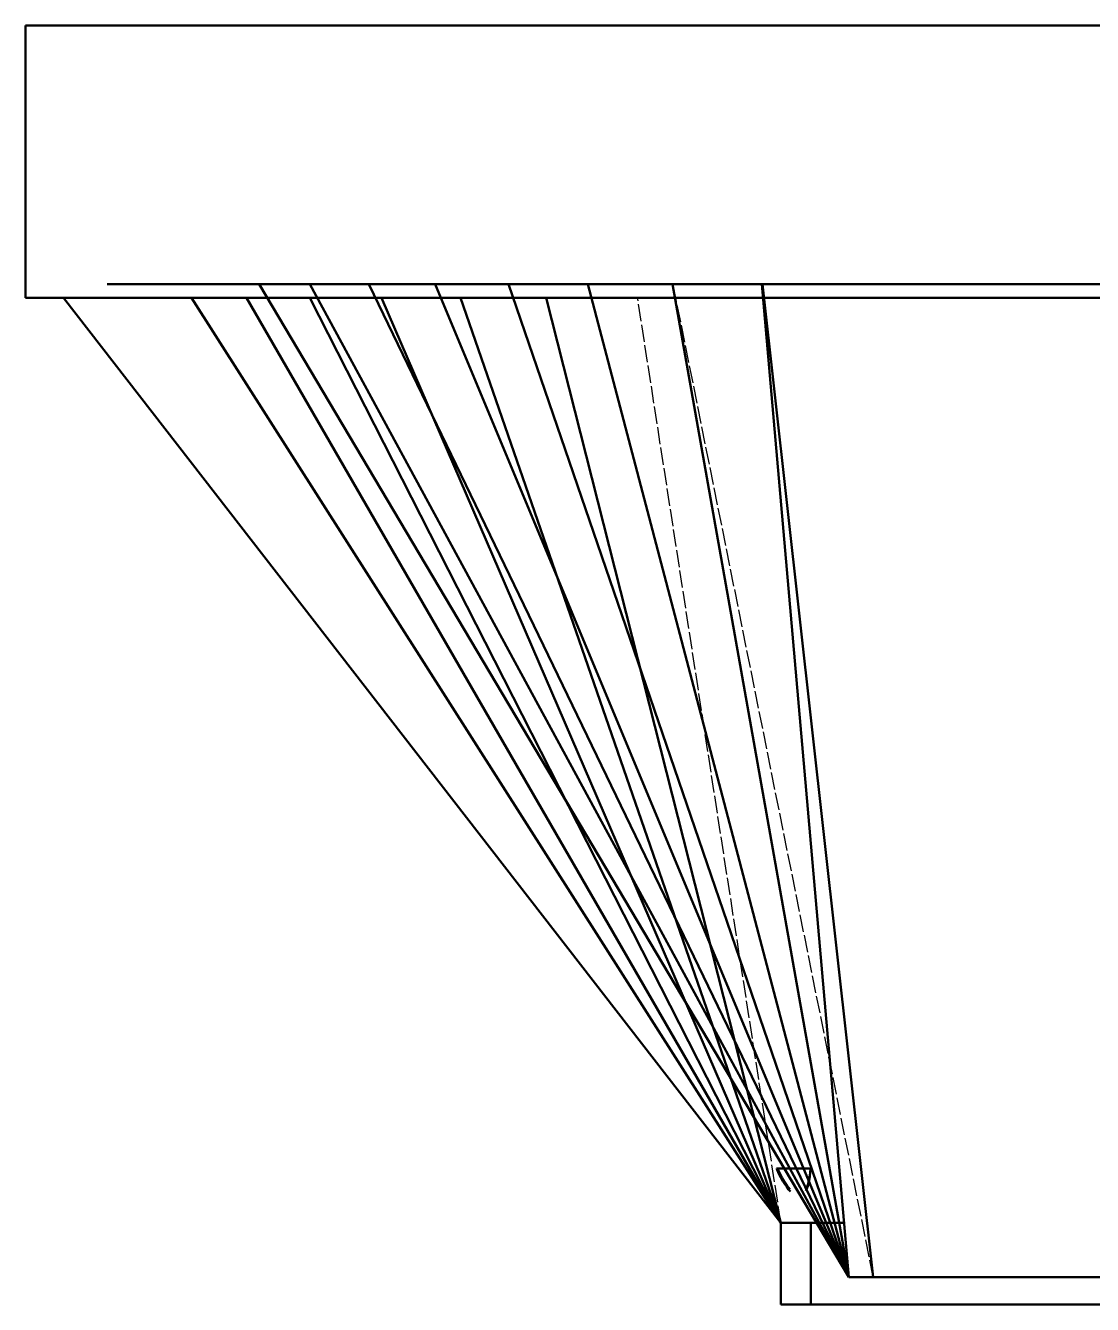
# Model space of a CAD drawing. Header units: millimetres. Extents: x 0 to 594, y 0 to 420.
# Drawn here: x 219 to 297.4, y 250.8 to 344.8 of the extents above; entities that cross this region are included whole.
import ezdxf

# ---------------------------------------------------------------- set-up
doc = ezdxf.new("R2010")
doc.units = ezdxf.units.MM
doc.linetypes.add('DASHED', pattern=[1.524, 1.27, -0.254])
doc.layers.add('OCULTA', color=8, linetype='DASHED', lineweight=25)
doc.layers.add('VISIBLE', color=7, linetype='CONTINUOUS', lineweight=50)

msp = doc.modelspace()

# ---------------------------------------------------------------- linework, layer by layer
at = {"layer": 'OCULTA'}
for p, q in [((219, 344.773), (219.178, 344.773)), ((219.178, 344.773), (219.71, 344.773)), ((219.71, 344.773), (220.595, 344.773)), ((220.595, 344.773), (221.828, 344.773)), ((221.828, 344.773), (223.405, 344.773)), ((223.405, 344.773), (225.318, 344.773)), ((225.165, 344.773), (225, 344.773)), ((225.659, 344.773), (225.165, 344.773)), ((225.318, 344.773), (227.56, 344.773)), ((226.48, 344.773), (225.659, 344.773)), ((227.624, 344.773), (226.48, 344.773)), ((227.56, 344.773), (230.12, 344.773)), ((229.086, 344.773), (227.624, 344.773)), ((230.861, 344.773), (229.086, 344.773)), ((230.12, 344.773), (232.988, 344.773)), ((232.941, 344.773), (230.861, 344.773)), ((235.316, 344.773), (232.941, 344.773)), ((232.988, 344.773), (236.152, 344.773)), ((237.977, 344.773), (235.316, 344.773)), ((236.152, 344.773), (239.597, 344.773)), ((240.912, 344.773), (237.977, 344.773)), ((243.31, 344.773), (239.597, 344.773)), ((244.108, 344.773), (240.912, 344.773)), ((243.31, 344.773), (247.274, 344.773)), ((247.553, 344.773), (244.108, 344.773)), ((251.473, 344.773), (247.274, 344.773)), ((251.23, 344.773), (247.553, 344.773)), ((255.125, 344.773), (251.23, 344.773)), ((251.473, 344.773), (255.888, 344.773)), ((259.221, 344.773), (255.125, 344.773)), ((255.888, 344.773), (260.5, 344.773)), ((263.5, 344.773), (259.221, 344.773)), ((265.29, 344.773), (260.5, 344.773)), ((267.944, 344.773), (263.5, 344.773)), ((270.237, 344.773), (265.29, 344.773)), ((272.533, 344.773), (267.944, 344.773)), ((275.321, 344.773), (270.237, 344.773)), ((277.249, 344.773), (272.533, 344.773)), ((280.518, 344.773), (275.321, 344.773)), ((282.071, 344.773), (277.249, 344.773)), ((285.808, 344.773), (280.518, 344.773)), ((286.978, 344.773), (282.071, 344.773)), ((291.166, 344.773), (285.808, 344.773)), ((291.949, 344.773), (286.978, 344.773)), ((296.572, 344.773), (291.166, 344.773)), ((296.964, 344.773), (291.949, 344.773)), ((302, 344.773), (296.572, 344.773)), ((302, 344.773), (296.964, 344.773)), ((225.165, 325.773), (225, 325.773)), ((225.659, 325.773), (225.165, 325.773)), ((226.48, 325.773), (225.659, 325.773)), ((227.624, 325.773), (226.48, 325.773)), ((227.783, 325.773), (227.427, 325.773)), ((227.427, 325.773), (227.427, 325.773)), ((229.086, 325.773), (227.624, 325.773)), ((228.848, 325.773), (227.783, 325.773)), ((227.783, 325.773), (227.783, 325.773)), ((227.783, 325.773), (227.783, 325.773)), ((230.612, 325.773), (228.848, 325.773)), ((228.848, 325.773), (228.848, 325.773)), ((228.848, 325.773), (228.848, 325.773)), ((230.861, 325.773), (229.086, 325.773)), ((233.058, 325.773), (230.612, 325.773)), ((230.612, 325.773), (230.612, 325.773)), ((230.612, 325.773), (230.612, 325.773)), ((232.941, 325.773), (230.861, 325.773)), ((235.316, 325.773), (232.941, 325.773)), ((236.161, 325.773), (233.058, 325.773)), ((233.058, 325.773), (233.058, 325.773)), ((233.058, 325.773), (233.058, 325.773)), ((237.977, 325.773), (235.316, 325.773)), ((279.5, 252.773), (236.161, 325.773)), ((239.893, 325.773), (236.161, 325.773)), ((236.161, 325.773), (236.161, 325.773)), ((236.161, 325.773), (236.161, 325.773)), ((240.912, 325.773), (237.977, 325.773)), ((279.5, 252.773), (239.893, 325.773)), ((244.218, 325.773), (239.893, 325.773)), ((279.5, 252.773), (239.893, 325.773)), ((239.893, 325.773), (239.893, 325.773)), ((239.893, 325.773), (239.893, 325.773)), ((244.108, 325.773), (240.912, 325.773)), ((247.553, 325.773), (244.108, 325.773)), ((279.5, 252.773), (244.218, 325.773)), ((249.093, 325.773), (244.218, 325.773)), ((279.5, 252.773), (244.218, 325.773)), ((244.218, 325.773), (244.218, 325.773)), ((244.218, 325.773), (244.218, 325.773)), ((251.23, 325.773), (247.553, 325.773)), ((279.5, 252.773), (249.093, 325.773)), ((254.472, 325.773), (249.093, 325.773)), ((279.5, 252.773), (249.093, 325.773)), ((249.093, 325.773), (249.093, 325.773)), ((249.093, 325.773), (249.093, 325.773)), ((255.125, 325.773), (251.23, 325.773)), ((279.5, 252.773), (254.472, 325.773)), ((260.303, 325.773), (254.472, 325.773)), ((279.5, 252.773), (254.472, 325.773)), ((254.472, 325.773), (254.472, 325.773)), ((254.472, 325.773), (254.472, 325.773)), ((259.221, 325.773), (255.125, 325.773)), ((263.5, 325.773), (259.221, 325.773)), ((279.5, 252.773), (260.303, 325.773)), ((266.529, 325.773), (260.303, 325.773)), ((279.5, 252.773), (260.303, 325.773)), ((260.303, 325.773), (260.303, 325.773)), ((260.303, 325.773), (260.303, 325.773)), ((267.944, 325.773), (263.5, 325.773)), ((279.5, 252.773), (266.529, 325.773)), ((266.577, 325.773), (266.529, 325.773)), ((266.529, 325.773), (266.529, 325.773)), ((281.289, 252.773), (266.577, 325.773)), ((273.139, 325.773), (266.577, 325.773)), ((272.533, 325.773), (267.944, 325.773)), ((277.249, 325.773), (272.533, 325.773)), ((273.287, 325.773), (273.139, 325.773)), ((280.122, 325.773), (273.287, 325.773)), ((282.071, 325.773), (277.249, 325.773)), ((280.261, 325.773), (280.122, 325.773)), ((287.303, 325.773), (280.261, 325.773)), ((286.978, 325.773), (282.071, 325.773)), ((291.949, 325.773), (286.978, 325.773)), ((287.437, 325.773), (287.303, 325.773)), ((294.618, 325.773), (287.437, 325.773)), ((296.964, 325.773), (291.949, 325.773)), ((294.749, 325.773), (294.618, 325.773)), ((302, 325.773), (294.749, 325.773)), ((302, 325.773), (296.964, 325.773)), ((219, 324.773), (219.178, 324.773)), ((219.178, 324.773), (219.71, 324.773)), ((219.71, 324.773), (220.595, 324.773)), ((220.595, 324.773), (221.828, 324.773)), ((221.775, 324.773), (221.775, 324.773)), ((221.775, 324.773), (222.16, 324.773)), ((221.828, 324.773), (223.405, 324.773)), ((222.16, 324.773), (222.16, 324.773)), ((222.16, 324.773), (222.16, 324.773)), ((222.16, 324.773), (223.309, 324.773)), ((223.309, 324.773), (223.309, 324.773)), ((223.309, 324.773), (223.309, 324.773)), ((223.309, 324.773), (225.213, 324.773)), ((223.405, 324.773), (225.318, 324.773)), ((225.213, 324.773), (225.213, 324.773)), ((225.213, 324.773), (225.213, 324.773)), ((225.213, 324.773), (227.852, 324.773)), ((225.318, 324.773), (227.56, 324.773)), ((227.56, 324.773), (230.12, 324.773)), ((227.852, 324.773), (227.852, 324.773)), ((227.852, 324.773), (227.852, 324.773)), ((227.852, 324.773), (231.201, 324.773)), ((230.12, 324.773), (232.988, 324.773)), ((231.201, 324.773), (231.201, 324.773)), ((274.5, 256.773), (231.201, 324.773)), ((231.201, 324.773), (231.201, 324.773)), ((231.201, 324.773), (235.228, 324.773)), ((232.988, 324.773), (236.152, 324.773)), ((235.228, 324.773), (235.228, 324.773)), ((274.5, 256.773), (235.228, 324.773)), ((274.5, 256.773), (235.228, 324.773)), ((239.895, 324.773), (235.228, 324.773)), ((235.228, 324.773), (235.228, 324.773)), ((236.152, 324.773), (239.597, 324.773)), ((243.31, 324.773), (239.597, 324.773)), ((239.895, 324.773), (239.895, 324.773)), ((274.5, 256.773), (239.895, 324.773)), ((274.5, 256.773), (239.895, 324.773)), ((239.895, 324.773), (239.895, 324.773)), ((239.895, 324.773), (245.156, 324.773)), ((243.31, 324.773), (247.274, 324.773)), ((245.156, 324.773), (245.156, 324.773)), ((274.5, 256.773), (245.156, 324.773)), ((274.5, 256.773), (245.156, 324.773)), ((250.96, 324.773), (245.156, 324.773)), ((245.156, 324.773), (245.156, 324.773)), ((251.473, 324.773), (247.274, 324.773)), ((250.96, 324.773), (250.96, 324.773)), ((274.5, 256.773), (250.96, 324.773)), ((274.5, 256.773), (250.96, 324.773)), ((250.96, 324.773), (250.96, 324.773)), ((250.96, 324.773), (257.252, 324.773)), ((251.473, 324.773), (255.888, 324.773)), ((255.888, 324.773), (260.5, 324.773)), ((257.252, 324.773), (257.252, 324.773)), ((274.5, 256.773), (257.252, 324.773)), ((274.5, 256.773), (257.252, 324.773)), ((263.972, 324.773), (257.252, 324.773)), ((257.252, 324.773), (257.252, 324.773)), ((265.29, 324.773), (260.5, 324.773)), ((274.5, 256.773), (263.972, 324.773)), ((274.5, 256.773), (263.972, 324.773)), ((263.972, 324.773), (263.972, 324.773)), ((263.972, 324.773), (271.053, 324.773)), ((270.237, 324.773), (265.29, 324.773)), ((275.321, 324.773), (270.237, 324.773)), ((271.053, 324.773), (271.122, 324.773)), ((278.498, 324.773), (271.122, 324.773)), ((280.518, 324.773), (275.321, 324.773)), ((278.498, 324.773), (278.586, 324.773)), ((286.185, 324.773), (278.586, 324.773)), ((285.808, 324.773), (280.518, 324.773)), ((291.166, 324.773), (285.808, 324.773)), ((286.185, 324.773), (286.268, 324.773)), ((294.017, 324.773), (286.268, 324.773)), ((296.572, 324.773), (291.166, 324.773)), ((294.097, 324.773), (294.017, 324.773)), ((301.921, 324.773), (294.097, 324.773)), ((302, 324.773), (296.572, 324.773)), ((276.66, 260.773), (274.304, 260.773)), ((274.356, 260.656), (274.304, 260.773)), ((274.356, 260.773), (274.304, 260.773)), ((274.5, 260.773), (274.356, 260.773)), ((274.5, 260.357), (274.356, 260.656)), ((274.644, 260.773), (274.5, 260.773)), ((274.787, 260.773), (274.644, 260.773)), ((274.929, 260.773), (274.787, 260.773)), ((274.929, 260.773), (275.069, 260.773)), ((275.207, 260.773), (275.069, 260.773)), ((275.342, 260.773), (275.207, 260.773)), ((275.473, 260.773), (275.342, 260.773)), ((275.6, 260.773), (275.473, 260.773)), ((275.722, 260.773), (275.6, 260.773)), ((275.722, 260.773), (275.839, 260.773)), ((275.839, 260.773), (275.951, 260.773)), ((275.951, 260.773), (276.056, 260.773)), ((276.154, 260.773), (276.056, 260.773)), ((276.154, 260.773), (276.245, 260.773)), ((276.245, 260.773), (276.329, 260.773)), ((276.329, 260.773), (276.405, 260.773)), ((276.405, 260.773), (276.473, 260.773)), ((276.473, 260.773), (276.533, 260.773)), ((276.583, 260.773), (276.533, 260.773)), ((276.583, 260.773), (276.625, 260.773)), ((276.583, 260.158), (276.625, 260.439)), ((276.625, 260.773), (276.658, 260.773)), ((276.625, 260.439), (276.658, 260.746)), ((276.658, 260.773), (276.66, 260.773)), ((276.658, 260.746), (276.66, 260.773)), ((274.644, 260.082), (274.5, 260.357)), ((274.787, 259.833), (274.644, 260.082)), ((274.929, 259.612), (274.787, 259.833)), ((275.069, 259.419), (274.929, 259.612)), ((276.329, 259.299), (276.405, 259.471)), ((276.405, 259.471), (276.473, 259.672)), ((276.473, 259.672), (276.533, 259.901)), ((276.533, 259.901), (276.583, 260.158)), ((275.207, 259.255), (275.069, 259.419)), ((274.5, 256.773), (274.5, 256.773)), ((274.5, 256.773), (274.5, 256.773)), ((274.5, 256.773), (274.5, 256.773)), ((274.5, 256.773), (274.5, 256.773)), ((274.5, 256.773), (274.5, 256.773)), ((274.5, 256.773), (274.5, 256.773)), ((274.5, 256.773), (274.5, 256.773)), ((274.5, 256.773), (274.5, 256.773)), ((274.5, 256.773), (274.5, 256.773)), ((274.5, 256.773), (274.5, 256.773)), ((274.5, 256.773), (274.5, 256.773)), ((274.5, 256.773), (274.5, 256.773)), ((274.5, 256.773), (274.5, 256.773)), ((274.5, 256.773), (274.5, 256.773)), ((274.5, 256.773), (274.5, 256.773)), ((274.5, 256.773), (274.5, 256.773)), ((274.5, 256.773), (279.218, 256.773)), ((274.5, 256.773), (274.5, 256.773)), ((274.5, 250.773), (274.5, 256.773)), ((274.644, 256.773), (274.5, 256.773)), ((274.787, 256.773), (274.644, 256.773)), ((274.929, 256.773), (274.787, 256.773)), ((274.929, 256.773), (275.069, 256.773)), ((275.207, 256.773), (275.069, 256.773)), ((275.342, 256.773), (275.207, 256.773)), ((275.473, 256.773), (275.342, 256.773)), ((275.6, 256.773), (275.473, 256.773)), ((275.722, 256.773), (275.6, 256.773)), ((275.722, 256.773), (275.839, 256.773)), ((275.839, 256.773), (275.951, 256.773)), ((275.951, 256.773), (276.056, 256.773)), ((276.154, 256.773), (276.056, 256.773)), ((276.154, 256.773), (276.245, 256.773)), ((276.245, 256.773), (276.329, 256.773)), ((276.329, 256.773), (276.405, 256.773)), ((276.405, 256.773), (276.473, 256.773)), ((276.473, 256.773), (276.533, 256.773)), ((276.583, 256.773), (276.533, 256.773)), ((276.583, 256.773), (276.625, 256.773)), ((276.625, 256.773), (276.658, 256.773)), ((276.658, 256.773), (276.681, 256.773)), ((276.681, 256.773), (276.695, 256.773)), ((276.695, 256.773), (276.7, 256.773)), ((276.7, 250.773), (276.7, 256.773)), ((279.218, 256.773), (276.7, 256.773)), ((281.289, 252.773), (279.5, 252.773)), ((279.5, 252.773), (279.5, 252.773)), ((279.5, 252.773), (279.5, 252.773)), ((279.5, 252.773), (279.5, 252.773)), ((279.5, 252.773), (279.5, 252.773)), ((279.5, 252.773), (279.5, 252.773)), ((279.5, 252.773), (279.5, 252.773)), ((279.5, 252.773), (279.5, 252.773)), ((279.5, 252.773), (279.5, 252.773)), ((279.5, 252.773), (279.5, 252.773)), ((279.5, 252.773), (279.5, 252.773)), ((279.5, 252.773), (279.5, 252.773)), ((279.5, 252.773), (279.5, 252.773)), ((279.5, 252.773), (279.5, 252.773)), ((279.5, 252.773), (279.5, 252.773)), ((279.5, 252.773), (279.5, 252.773)), ((279.5, 252.773), (279.5, 252.773)), ((279.5, 252.773), (279.5, 252.773)), ((279.5, 252.773), (279.5, 252.773)), ((279.5, 252.773), (279.5, 252.773)), ((279.5, 252.773), (279.5, 252.773)), ((279.5, 252.773), (279.5, 252.773)), ((279.5, 252.773), (279.5, 252.773)), ((286.833, 252.773), (281.289, 252.773)), ((292.054, 252.773), (286.833, 252.773)), ((297.075, 252.773), (292.054, 252.773)), ((302, 252.773), (297.075, 252.773)), ((274.5, 250.773), (274.5, 250.773)), ((274.644, 250.773), (274.5, 250.773)), ((274.787, 250.773), (274.644, 250.773)), ((274.929, 250.773), (274.787, 250.773)), ((274.929, 250.773), (275.069, 250.773)), ((275.207, 250.773), (275.069, 250.773)), ((275.342, 250.773), (275.207, 250.773)), ((275.473, 250.773), (275.342, 250.773)), ((275.6, 250.773), (275.473, 250.773)), ((275.722, 250.773), (275.6, 250.773)), ((275.722, 250.773), (275.839, 250.773)), ((275.839, 250.773), (275.951, 250.773)), ((275.951, 250.773), (276.056, 250.773)), ((276.154, 250.773), (276.056, 250.773)), ((276.154, 250.773), (276.245, 250.773)), ((276.245, 250.773), (276.329, 250.773)), ((276.329, 250.773), (276.405, 250.773)), ((276.405, 250.773), (276.473, 250.773)), ((276.473, 250.773), (276.533, 250.773)), ((276.583, 250.773), (276.533, 250.773)), ((276.583, 250.773), (276.625, 250.773)), ((276.625, 250.773), (276.658, 250.773)), ((276.658, 250.773), (276.681, 250.773)), ((276.681, 250.773), (276.695, 250.773)), ((276.695, 250.773), (276.7, 250.773)), ((327.3, 250.773), (276.7, 250.773))]:
    msp.add_line(p, q, dxfattribs=at)
at = {"layer": 'VISIBLE'}
for p, q in [((219.178, 344.773), (219, 344.773)), ((219, 324.773), (219, 344.773)), ((219, 344.773), (219, 344.773)), ((219, 344.773), (219, 344.773)), ((219, 344.773), (385, 344.773)), ((219.71, 344.773), (219.178, 344.773)), ((220.595, 344.773), (219.71, 344.773)), ((221.828, 344.773), (220.595, 344.773)), ((223.405, 344.773), (221.828, 344.773)), ((225.318, 344.773), (223.405, 344.773)), ((225, 344.773), (225.165, 344.773)), ((225.165, 344.773), (225.659, 344.773)), ((227.56, 344.773), (225.318, 344.773)), ((225.659, 344.773), (226.48, 344.773)), ((226.48, 344.773), (227.624, 344.773)), ((230.12, 344.773), (227.56, 344.773)), ((227.624, 344.773), (229.086, 344.773)), ((230.861, 344.773), (229.086, 344.773)), ((232.988, 344.773), (230.12, 344.773)), ((230.861, 344.773), (232.941, 344.773)), ((232.941, 344.773), (235.316, 344.773)), ((236.152, 344.773), (232.988, 344.773)), ((235.316, 344.773), (237.977, 344.773)), ((239.597, 344.773), (236.152, 344.773)), ((240.912, 344.773), (237.977, 344.773)), ((243.31, 344.773), (239.597, 344.773)), ((240.912, 344.773), (244.108, 344.773)), ((247.274, 344.773), (243.31, 344.773)), ((244.108, 344.773), (247.553, 344.773)), ((251.473, 344.773), (247.274, 344.773)), ((251.23, 344.773), (247.553, 344.773)), ((251.23, 344.773), (255.125, 344.773)), ((255.888, 344.773), (251.473, 344.773)), ((255.125, 344.773), (259.221, 344.773)), ((260.5, 344.773), (255.888, 344.773)), ((263.5, 344.773), (259.221, 344.773)), ((265.29, 344.773), (260.5, 344.773)), ((263.5, 344.773), (267.944, 344.773)), ((270.237, 344.773), (265.29, 344.773)), ((272.533, 344.773), (267.944, 344.773)), ((275.321, 344.773), (270.237, 344.773)), ((272.533, 344.773), (277.249, 344.773)), ((280.518, 344.773), (275.321, 344.773)), ((282.071, 344.773), (277.249, 344.773)), ((285.808, 344.773), (280.518, 344.773)), ((286.978, 344.773), (282.071, 344.773)), ((291.166, 344.773), (285.808, 344.773)), ((291.949, 344.773), (286.978, 344.773)), ((296.572, 344.773), (291.166, 344.773)), ((296.964, 344.773), (291.949, 344.773)), ((302, 344.773), (296.572, 344.773)), ((302, 344.773), (296.964, 344.773)), ((225, 325.773), (225.165, 325.773)), ((225.165, 325.773), (225.659, 325.773)), ((225.659, 325.773), (226.48, 325.773)), ((226.48, 325.773), (227.624, 325.773)), ((227.427, 325.773), (227.783, 325.773)), ((227.624, 325.773), (229.086, 325.773)), ((227.783, 325.773), (228.848, 325.773)), ((228.848, 325.773), (230.612, 325.773)), ((230.861, 325.773), (229.086, 325.773)), ((230.612, 325.773), (233.058, 325.773)), ((230.861, 325.773), (232.941, 325.773)), ((232.941, 325.773), (235.316, 325.773)), ((233.058, 325.773), (236.161, 325.773)), ((235.316, 325.773), (237.977, 325.773)), ((279.5, 252.773), (236.161, 325.773)), ((239.893, 325.773), (236.161, 325.773)), ((240.912, 325.773), (237.977, 325.773)), ((279.5, 252.773), (239.893, 325.773)), ((279.5, 252.773), (239.893, 325.773)), ((239.893, 325.773), (244.218, 325.773)), ((240.912, 325.773), (244.108, 325.773)), ((244.108, 325.773), (247.553, 325.773)), ((279.5, 252.773), (244.218, 325.773)), ((279.5, 252.773), (244.218, 325.773)), ((244.218, 325.773), (249.093, 325.773)), ((251.23, 325.773), (247.553, 325.773)), ((279.5, 252.773), (249.093, 325.773)), ((279.5, 252.773), (249.093, 325.773)), ((254.472, 325.773), (249.093, 325.773)), ((251.23, 325.773), (255.125, 325.773)), ((279.5, 252.773), (254.472, 325.773)), ((279.5, 252.773), (254.472, 325.773)), ((260.303, 325.773), (254.472, 325.773)), ((255.125, 325.773), (259.221, 325.773)), ((263.5, 325.773), (259.221, 325.773)), ((279.5, 252.773), (260.303, 325.773)), ((279.5, 252.773), (260.303, 325.773)), ((266.529, 325.773), (260.303, 325.773)), ((263.5, 325.773), (267.944, 325.773)), ((279.5, 252.773), (266.529, 325.773)), ((279.5, 252.773), (266.529, 325.773)), ((273.092, 325.773), (266.529, 325.773)), ((272.533, 325.773), (267.944, 325.773)), ((272.533, 325.773), (277.249, 325.773)), ((279.5, 252.773), (273.092, 325.773)), ((273.092, 325.773), (273.139, 325.773)), ((281.289, 252.773), (273.139, 325.773)), ((279.974, 325.773), (273.139, 325.773)), ((282.071, 325.773), (277.249, 325.773)), ((280.122, 325.773), (279.974, 325.773)), ((287.164, 325.773), (280.122, 325.773)), ((286.978, 325.773), (282.071, 325.773)), ((291.949, 325.773), (286.978, 325.773)), ((287.303, 325.773), (287.164, 325.773)), ((294.484, 325.773), (287.303, 325.773)), ((296.964, 325.773), (291.949, 325.773)), ((294.618, 325.773), (294.484, 325.773)), ((301.869, 325.773), (294.618, 325.773)), ((302, 325.773), (296.964, 325.773)), ((219.178, 324.773), (219, 324.773)), ((219, 324.773), (219, 324.773)), ((221.775, 324.773), (219, 324.773)), ((219, 324.773), (219, 324.773)), ((219.71, 324.773), (219.178, 324.773)), ((220.595, 324.773), (219.71, 324.773)), ((221.828, 324.773), (220.595, 324.773)), ((222.16, 324.773), (221.775, 324.773)), ((274.5, 256.774), (221.775, 324.773)), ((221.775, 324.773), (221.775, 324.773)), ((221.775, 324.773), (221.775, 324.773)), ((221.775, 324.773), (221.775, 324.773)), ((221.775, 324.773), (221.775, 324.773)), ((221.775, 324.773), (221.775, 324.773)), ((221.775, 324.773), (221.775, 324.773)), ((221.775, 324.773), (221.775, 324.773)), ((221.775, 324.773), (221.775, 324.773)), ((221.775, 324.773), (221.775, 324.773)), ((223.405, 324.773), (221.828, 324.773)), ((223.309, 324.773), (222.16, 324.773)), ((225.213, 324.773), (223.309, 324.773)), ((225.318, 324.773), (223.405, 324.773)), ((227.852, 324.773), (225.213, 324.773)), ((227.56, 324.773), (225.318, 324.773)), ((230.12, 324.773), (227.56, 324.773)), ((231.201, 324.773), (227.852, 324.773)), ((232.988, 324.773), (230.12, 324.773)), ((274.5, 256.773), (231.201, 324.773)), ((235.228, 324.773), (231.201, 324.773)), ((236.152, 324.773), (232.988, 324.773)), ((274.5, 256.773), (235.228, 324.773)), ((239.895, 324.773), (235.228, 324.773)), ((274.5, 256.773), (235.228, 324.773)), ((239.597, 324.773), (236.152, 324.773)), ((243.31, 324.773), (239.597, 324.773)), ((274.5, 256.773), (239.895, 324.773)), ((245.156, 324.773), (239.895, 324.773)), ((274.5, 256.773), (239.895, 324.773)), ((247.274, 324.773), (243.31, 324.773)), ((274.5, 256.773), (245.156, 324.773)), ((250.96, 324.773), (245.156, 324.773)), ((274.5, 256.773), (245.156, 324.773)), ((251.473, 324.773), (247.274, 324.773)), ((274.5, 256.773), (250.96, 324.773)), ((257.252, 324.773), (250.96, 324.773)), ((274.5, 256.773), (250.96, 324.773)), ((255.888, 324.773), (251.473, 324.773)), ((260.5, 324.773), (255.888, 324.773)), ((274.5, 256.773), (257.252, 324.773)), ((263.972, 324.773), (257.252, 324.773)), ((274.5, 256.773), (257.252, 324.773)), ((265.29, 324.773), (260.5, 324.773)), ((264.04, 324.773), (263.972, 324.773)), ((271.122, 324.773), (264.04, 324.773)), ((270.237, 324.773), (265.29, 324.773)), ((275.321, 324.773), (270.237, 324.773)), ((271.21, 324.773), (271.122, 324.773)), ((278.586, 324.773), (271.21, 324.773)), ((280.518, 324.773), (275.321, 324.773)), ((278.669, 324.773), (278.586, 324.773)), ((286.268, 324.773), (278.669, 324.773)), ((285.808, 324.773), (280.518, 324.773)), ((291.166, 324.773), (285.808, 324.773)), ((286.348, 324.773), (286.268, 324.773)), ((294.097, 324.773), (286.348, 324.773)), ((296.572, 324.773), (291.166, 324.773)), ((294.176, 324.773), (294.097, 324.773)), ((302, 324.773), (294.176, 324.773)), ((302, 324.773), (296.572, 324.773)), ((276.681, 260.773), (274.171, 260.773)), ((274.213, 260.678), (274.171, 260.773)), ((274.213, 260.773), (274.171, 260.773)), ((274.356, 260.773), (274.213, 260.773)), ((274.356, 260.378), (274.213, 260.678)), ((274.5, 260.773), (274.356, 260.773)), ((274.644, 260.773), (274.5, 260.773)), ((274.787, 260.773), (274.644, 260.773)), ((274.929, 260.773), (274.787, 260.773)), ((275.069, 260.773), (274.929, 260.773)), ((275.207, 260.773), (275.069, 260.773)), ((275.342, 260.773), (275.207, 260.773)), ((275.473, 260.773), (275.342, 260.773)), ((275.6, 260.773), (275.473, 260.773)), ((275.722, 260.773), (275.6, 260.773)), ((275.839, 260.773), (275.722, 260.773)), ((275.951, 260.773), (275.839, 260.773)), ((276.056, 260.773), (275.951, 260.773)), ((276.154, 260.773), (276.056, 260.773)), ((276.245, 260.773), (276.154, 260.773)), ((276.329, 260.773), (276.245, 260.773)), ((276.405, 260.773), (276.329, 260.773)), ((276.473, 260.773), (276.405, 260.773)), ((276.533, 260.773), (276.473, 260.773)), ((276.583, 260.773), (276.533, 260.773)), ((276.625, 260.773), (276.583, 260.773)), ((276.658, 260.773), (276.625, 260.773)), ((276.658, 260.461), (276.625, 260.177)), ((276.681, 260.773), (276.658, 260.773)), ((276.658, 260.461), (276.681, 260.767)), ((276.681, 260.773), (276.681, 260.773)), ((276.681, 260.767), (276.681, 260.773)), ((274.5, 260.1), (274.356, 260.378)), ((274.644, 259.845), (274.5, 260.1)), ((274.787, 259.614), (274.644, 259.845)), ((274.929, 259.409), (274.787, 259.614)), ((276.405, 259.278), (276.473, 259.464)), ((276.473, 259.464), (276.533, 259.677)), ((276.533, 259.677), (276.583, 259.915)), ((276.583, 259.915), (276.625, 260.177)), ((275.069, 259.229), (274.929, 259.409)), ((275.207, 259.077), (275.069, 259.229)), ((276.405, 259.278), (276.329, 259.117)), ((274.5, 256.773), (274.5, 256.774)), ((274.5, 250.773), (274.5, 256.773)), ((274.644, 256.773), (274.5, 256.773)), ((279.218, 256.773), (274.5, 256.773)), ((274.5, 250.773), (274.5, 256.773)), ((274.5, 256.773), (274.5, 256.773)), ((274.5, 256.773), (274.5, 256.773)), ((274.5, 256.773), (274.5, 256.773)), ((274.5, 256.773), (274.5, 256.773)), ((274.5, 256.773), (274.5, 256.773)), ((274.5, 256.773), (274.5, 256.773)), ((274.787, 256.773), (274.644, 256.773)), ((274.929, 256.773), (274.787, 256.773)), ((275.069, 256.773), (274.929, 256.773)), ((275.207, 256.773), (275.069, 256.773)), ((275.342, 256.773), (275.207, 256.773)), ((275.473, 256.773), (275.342, 256.773)), ((275.6, 256.773), (275.473, 256.773)), ((275.722, 256.773), (275.6, 256.773)), ((275.839, 256.773), (275.722, 256.773)), ((275.951, 256.773), (275.839, 256.773)), ((276.056, 256.773), (275.951, 256.773)), ((276.154, 256.773), (276.056, 256.773)), ((276.245, 256.773), (276.154, 256.773)), ((276.329, 256.773), (276.245, 256.773)), ((276.405, 256.773), (276.329, 256.773)), ((276.473, 256.773), (276.405, 256.773)), ((276.533, 256.773), (276.473, 256.773)), ((276.583, 256.773), (276.533, 256.773)), ((276.625, 256.773), (276.583, 256.773)), ((276.658, 256.773), (276.625, 256.773)), ((276.681, 256.773), (276.658, 256.773)), ((276.695, 256.773), (276.681, 256.773)), ((276.7, 256.773), (276.695, 256.773)), ((276.7, 250.773), (276.7, 256.773)), ((279.218, 256.773), (276.7, 256.773)), ((281.289, 252.773), (279.5, 252.773)), ((286.833, 252.773), (281.289, 252.773)), ((292.054, 252.773), (286.833, 252.773)), ((297.075, 252.773), (292.054, 252.773)), ((302, 252.773), (297.075, 252.773)), ((274.644, 250.773), (274.5, 250.773)), ((329.5, 250.773), (274.5, 250.773)), ((274.5, 250.773), (274.5, 250.773)), ((274.5, 250.773), (274.5, 250.773)), ((274.787, 250.773), (274.644, 250.773)), ((274.929, 250.773), (274.787, 250.773)), ((275.069, 250.773), (274.929, 250.773)), ((275.207, 250.773), (275.069, 250.773)), ((275.342, 250.773), (275.207, 250.773)), ((275.473, 250.773), (275.342, 250.773)), ((275.6, 250.773), (275.473, 250.773)), ((275.722, 250.773), (275.6, 250.773)), ((275.839, 250.773), (275.722, 250.773)), ((275.951, 250.773), (275.839, 250.773)), ((276.056, 250.773), (275.951, 250.773)), ((276.154, 250.773), (276.056, 250.773)), ((276.245, 250.773), (276.154, 250.773)), ((276.329, 250.773), (276.245, 250.773)), ((276.405, 250.773), (276.329, 250.773)), ((276.473, 250.773), (276.405, 250.773)), ((276.533, 250.773), (276.473, 250.773)), ((276.583, 250.773), (276.533, 250.773)), ((276.625, 250.773), (276.583, 250.773)), ((276.658, 250.773), (276.625, 250.773)), ((276.681, 250.773), (276.658, 250.773)), ((276.695, 250.773), (276.681, 250.773)), ((276.7, 250.773), (276.695, 250.773)), ((327.3, 250.773), (276.7, 250.773))]:
    msp.add_line(p, q, dxfattribs=at)

doc.saveas('drawing.dxf')
